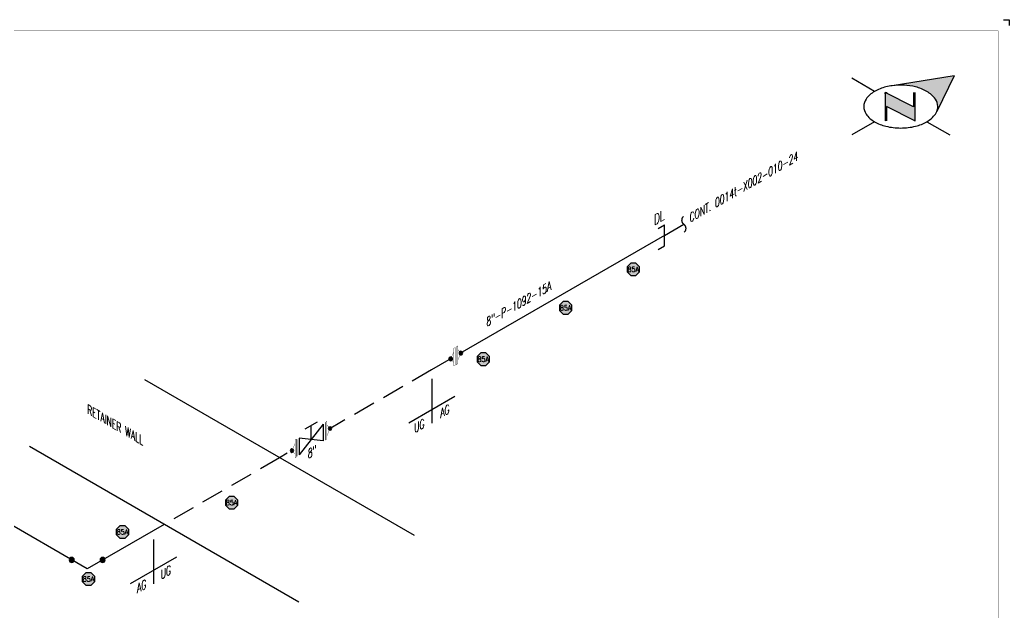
# Model space of a CAD drawing. Header units: inches. Extents: x 0.1 to 17.4, y 0.1 to 11.4.
# Drawn here: x 6.25 to 17.38, y 4.71 to 11.37 of the extents above; entities that cross this region are included whole.
import ezdxf
from ezdxf.enums import TextEntityAlignment as Align

# ---------------------------------------------------------------- set-up
doc = ezdxf.new("R2010")
doc.units = ezdxf.units.IN
doc.header["$MEASUREMENT"] = 0
doc.linetypes.add('HIDDEN', pattern=[0.375, 0.25, -0.125])
doc.linetypes.add('HIDDEN2', pattern=[0.1875, 0.125, -0.0625])
for name, color, linetype in [('3', 1, 'Continuous'), ('BORDER', 3, 'Continuous'), ('COMP', 1, 'Continuous'), ('Continuation', 7, 'Continuous'), ('DL', 20, 'Continuous'), ('FITTINGS', 4, 'Continuous'), ('PART_PCML', 7, 'Continuous'), ('PIPE-ANNO', 150, 'HIDDEN2'), ('TEXT', 7, 'Continuous'), ('UNAS.PIPE', 251, 'Continuous'), ('WELD POINTS', 41, 'Continuous'), ('Welds', 7, 'Continuous')]:
    doc.layers.add(name, color=color, linetype=linetype)
doc.layers.add('PIPE', color=7, linetype='Continuous', lineweight=30)
doc.styles.add('ISO30', font='simplex.shx', dxfattribs={"width": 0.85, "oblique": 30, "height": 0.075})
doc.styles.add('PART_Standard', font='romans', dxfattribs={"width": 0.8, "height": 0.09})
doc.styles.add('Richmond', font='arial.ttf')
doc.styles.add('SIMPLEX', font='ROMANS')
doc.dimstyles.new('Richmond', dxfattribs={"dimtxt": 0.18, "dimasz": 0.18, "dimexe": 0.18, "dimexo": 0.0625, "dimgap": 0.09, "dimtad": 0, "dimtih": 1, "dimtoh": 1, "dimdec": 4, "dimzin": 0, "dimdsep": 46, "dimtxsty": 'Richmond', "dimcen": 0.09, "dimadec": 0, "dimazin": 0, "dimtfac": 1, "dimtdec": 4, "dimtofl": 0, "dimtmove": 0, "dimatfit": 3, "dimfxl": 1, "dimtolj": 1, "dimtzin": 0, "dimarcsym": 0})

# ---------------------------------------------------------------- blocks, each defined once
blk = doc.blocks.new('north2')
at = {"layer": 'BORDER'}
for points in [[(-0.706, -0.767, -0.156851), (-0.679, -0.851, -0.095667), (-0.689, -0.905), (-0.495, -0.504), (-1.19, -0.617, -0.092194), (-0.928, -0.631, -0.072341), (-0.801, -0.681, -0.106617)], [(-0.938, -1.011), (-0.936, -1.009), (-0.936, -0.691), (-0.952, -0.691), (-0.952, -0.853), (-1.27, -0.691), (-1.27, -0.707), (-1.27, -1.012), (-1.254, -1.012), (-1.254, -0.849)]]:
    blk.add_hatch(color=7, dxfattribs=at).paths.add_polyline_path(points)
at = {"layer": 'BORDER', "color": 7}
for p, q in [((-1.389, -0.681), (-1.646, -0.533)), ((-0.495, -0.504), (-1.19, -0.617)), ((-0.495, -0.504), (-0.689, -0.905)), ((-1.27, -0.691), (-1.27, -1.012)), ((-0.952, -0.853), (-1.27, -0.691)), ((-1.27, -0.707), (-1.27, -0.691)), ((-1.262, -0.691), (-1.246, -0.691)), ((-0.952, -0.691), (-0.952, -0.853)), ((-0.936, -0.691), (-0.936, -1.012)), ((-0.936, -1.012), (-1.254, -0.849)), ((-1.254, -0.849), (-1.254, -1.012)), ((-1.389, -1.021), (-1.646, -1.169)), ((-1.26, -1.011), (-1.262, -1.009)), ((-0.928, -1.012), (-0.944, -1.012)), ((-0.801, -1.021), (-0.544, -1.169))]:
    blk.add_line(p, q, dxfattribs=at)
for centre, radius, start, end in [((-1.152, -1.093), 0.476, 103.4495, 120), ((-1.095, -1.329), 0.719, 97.6203, 103.4495), ((-1.095, -1.329), 0.719, 76.5505, 97.6203), ((-1.039, -1.093), 0.476, 60, 76.5505), ((-1.367, -0.851), 0.144, 144.3429, 180), ((-1.238, -0.944), 0.304, 120, 144.3429), ((-0.953, -0.944), 0.304, 35.6571, 60), ((-0.823, -0.851), 0.144, 360, 35.6571), ((-1.367, -0.851), 0.144, 180, 215.6571), ((-0.823, -0.851), 0.144, 337.5796, 360), ((-1.238, -0.758), 0.304, 215.6571, 240), ((-0.953, -0.758), 0.304, 300, 324.3429), ((-0.823, -0.851), 0.144, 324.3429, 337.5547), ((-1.152, -0.609), 0.476, 240, 256.5505), ((-1.095, -0.373), 0.719, 256.5505, 270), ((-1.095, -0.373), 0.719, 270, 283.4495), ((-1.039, -0.609), 0.476, 283.4495, 300)]:
    blk.add_arc(centre, radius, start, end, dxfattribs=at)
blk = doc.blocks.new('A$C6804a2e5')
blk.add_blockref('north2', (0, 0))
blk = doc.blocks.new('A$C860dd1f6')
at = {"layer": 'PIPE'}
blk.add_blockref('A$C6804a2e5', (0, 0), dxfattribs=at)
blk = doc.blocks.new('Border')
at = {"layer": 'BORDER', "const_width": 0.005}
blk.add_lwpolyline([(0.25, 0.25), (17.25, 0.25), (17.25, 11.25), (0.25, 11.25)], close=True, dxfattribs=at)
blk = doc.blocks.new('1_Text_30')
at = {"layer": 'TEXT', "style": 'PART_Standard', "oblique": 30, "width": 0.8}
blk.add_attdef('TEXT', (0, 0), '', height=0.09, rotation=30, dxfattribs=at)
blk = doc.blocks.new('1_Cont_30')
at = {"layer": 'Continuation', "style": 'PART_Standard', "oblique": 30, "width": 0.8}
blk.add_attdef('CONT', (0, 0), '', height=0.09, rotation=30, dxfattribs=at)
blk = doc.blocks.new('1_BREAK-PIPE_PIPE_00')
at = {"color": 0, "linetype": 'ByBlock', "lineweight": -2}
for centre, major_axis in [((0.03, -0.092), (0, 0.101)), ((-0.03, 0.092), (0, -0.101))]:
    blk.add_ellipse(centre, major_axis=major_axis, ratio=0.711978, start_param=0.427466, end_param=3.141593, dxfattribs=at)
blk = doc.blocks.new('1_Tilde_00')
at = {"layer": 'PIPE-ANNO', "xscale": -0.5000000000000001, "yscale": 0.5, "zscale": 0.5}
blk.add_blockref('1_BREAK-PIPE_PIPE_00', (0, 0), dxfattribs=at)
blk = doc.blocks.new('3_VALVE_FLANGE_GATE_30')
at = {"color": 0, "linetype": 'ByBlock', "lineweight": -2}
blk.add_wipeout([(-0.162, -0.187), (-0.135, -0.172), (0, 0), (0.135, -0.016), (0.162, 0), (0.162, 0.187), (0.135, 0.172), (0, 0), (-0.135, 0.016), (-0.162, 0)], dxfattribs=at)
for p, q in [((0.135, 0.172), (-0.135, -0.172)), ((0.068, 0.195), (-0.068, 0.117)), ((0, 0), (0, 0.156)), ((0.135, 0.172), (0.135, -0.016)), ((0.162, 0.187), (0.162, 0)), ((-0.162, 0), (-0.162, -0.187)), ((-0.135, 0.016), (-0.135, -0.172)), ((0.135, -0.016), (-0.135, 0.016))]:
    blk.add_line(p, q, dxfattribs=at)
blk = doc.blocks.new('AM9A04')
at = {"linetype": 'Continuous', "const_width": 0.01}
blk.add_lwpolyline([(0, -0.289), (0, 0.289), (-0.05, 0.318), (-0.05, -0.26)], close=True, dxfattribs=at)
at = {"const_width": 0.01}
blk.add_lwpolyline([(-0.05, -0.144), (-0.15, 0.087), (-0.05, 0.202)], dxfattribs=at)
blk = doc.blocks.new('A09')
at = {"layer": 'Welds'}
h = blk.add_hatch(color=256, dxfattribs=at)
h.dxf.hatch_style = 1
h.paths.add_polyline_path([(-0.03, 0, 1), (0.03, 0, 1)])
blk.add_circle((0, 0), 0.03, dxfattribs=at)
blk = doc.blocks.new('*U18')
blk.add_wipeout([(0.052, -0.03), (0.017, -0.07), (0.017, -0.11), (0, -0.1), (0, 0.1), (0.017, 0.09), (0.017, 0.05)]).dxf.layer = 'COMP'
at = {"layer": '3', "xscale": 0.65, "yscale": 0.65, "zscale": 0.65}
blk.add_blockref('A09', (0.052, -0.03), dxfattribs=at)
at = {"layer": 'COMP', "xscale": 0.3466300616258731, "yscale": 0.3466300616258731, "zscale": 0.3466300616258731, "rotation": 180}
blk.add_blockref('AM9A04', (0, 0), dxfattribs=at)
blk = doc.blocks.new('2_ELBOW_WELD_30')
at = {"linetype": 'ByBlock', "lineweight": -2}
h = blk.add_hatch(color=0, dxfattribs=at)
edge = h.paths.add_edge_path()
edge.add_arc((0.174, 0.1), 0.0286, 0, 360)
h = blk.add_hatch(color=0, dxfattribs=at)
edge = h.paths.add_edge_path()
edge.add_arc((0, -0.201), 0.0286, 0, 360)
at = {"color": 0, "linetype": 'ByBlock', "lineweight": -2}
for centre in [(0.174, 0.1), (0, -0.201)]:
    blk.add_circle(centre, 0.0286, dxfattribs=at)
blk = doc.blocks.new('1_Text_330')
at = {"layer": 'TEXT', "style": 'PART_Standard', "oblique": 330, "width": 0.8}
blk.add_attdef('3/4"', (0, 0), '', height=0.09, rotation=330, dxfattribs=at)
blk = doc.blocks.new('*U27')
blk.add_wipeout([(-0.023, 0.113), (-0.023, 0.073), (-0.058, 0.033), (-0.023, -0.047), (-0.023, -0.087), (0.022, -0.113), (0.022, -0.073), (0.057, -0.033), (0.022, 0.047), (0.022, 0.087)])
at = {"linetype": 'Continuous', "const_width": 0.003}
blk.add_lwpolyline([(0.005, -0.103), (0.022, -0.113), (0.022, 0.087), (0.005, 0.097)], close=True, dxfattribs=at)
at = {"const_width": 0.003}
blk.add_lwpolyline([(0.022, 0.047), (0.057, -0.033), (0.022, -0.073)], dxfattribs=at)
at = {"xscale": 0.3466300616258731, "yscale": 0.3466300616258731, "zscale": 0.3466300616258731}
blk.add_blockref('AM9A04', (-0.006, 0.003), dxfattribs=at)
at = {"layer": 'Welds', "xscale": 0.7, "yscale": 0.7, "zscale": 0.7}
for p in [(-0.058, 0.033), (0.057, -0.033)]:
    blk.add_blockref('A09', p, dxfattribs=at)
blk = doc.blocks.new('DL_30')
at = {"layer": 'DL', "style": 'ISO30', "oblique": 30, "width": 0.85}
blk.add_text('DL', height=0.1, rotation=30, dxfattribs=at).set_placement((-0.21, 0.037))
blk = doc.blocks.new('PART_PCML')
blk.add_hatch(color=0).paths.add_polyline_path([(-0.07, -0.029), (-0.029, -0.07), (0.029, -0.07), (0.07, -0.029), (0.07, 0.029), (0.029, 0.07), (-0.029, 0.07), (-0.07, 0.029)])
at = {"color": 7, "const_width": 0.009}
blk.add_lwpolyline([(-0.07, 0.029), (-0.029, 0.07), (0.029, 0.07), (0.07, 0.029), (0.07, -0.029), (0.029, -0.07), (-0.029, -0.07), (-0.07, -0.029), (-0.07, 0.029), (-0.029, 0.07)], dxfattribs=at)
at = {"color": 18, "true_color": 0x000000}
blk.add_lwpolyline([(-0.029, 0.07), (-0.07, 0.029), (-0.07, -0.029), (-0.029, -0.07), (0.029, -0.07), (0.07, -0.029), (0.07, 0.029), (0.029, 0.07)], close=True, dxfattribs=at)
at = {"color": 7, "true_color": 0xffffff, "style": 'SIMPLEX', "width": 0.8, "flags": 1}
for tag, p in [('CIRCUIT', (-0.094, 0.089)), ('DM', (-0.053, -0.133)), ('TYPE', (-0.075, -0.204))]:
    blk.add_attdef(tag, p, '', height=0.0586, dxfattribs=at)
at = {"color": 7, "true_color": 0xffffff, "style": 'SIMPLEX', "width": 0.8}
blk.add_attdef('DMDISP', text='', height=0.0586, dxfattribs=at).set_placement((0, 0), align=Align.MIDDLE_CENTER)
blk = doc.blocks.new('ip_mp_area')
at = {"color": 20, "linetype": 'ByBlock', "ltscale": 0.7}
blk.add_line((-0.0292, -0.2367), (0.0734, -0.2959), dxfattribs=at)
for points in [[(-0.0292, -0.1954), (-0.0292, -0.2367)], [(0.0734, -0.2546), (0.0734, -0.2959)]]:
    blk.add_leader(points, dimstyle='Richmond', override={"dimasz": 0.02, "dimgap": 0.09, "dimtad": 0}, dxfattribs=at)
blk = doc.blocks.new('DL_Bracket_30')
at = {"layer": 'DL', "xscale": 2, "yscale": 2, "zscale": 2, "rotation": 300.0000000000003}
blk.add_blockref('ip_mp_area', (0.439, 0.423), dxfattribs=at)

msp = doc.modelspace()

# ---------------------------------------------------------------- linework, layer by layer
for p, q in [((17.312, 11.375), (17.375, 11.375)), ((17.375, 11.375), (17.375, 11.312))]:
    msp.add_line(p, q)
at = {"layer": 'PIPE'}
for p, q in [((13.498, 8.95), (10.877, 7.437)), ((7.003, 5.2), (5.271, 6.2)), ((7.747, 5.629), (7.003, 5.2))]:
    msp.add_line(p, q, dxfattribs=at)
at = {"layer": 'PIPE', "linetype": 'HIDDEN'}
for p, q in [((10.877, 7.437), (9.168, 6.45)), ((9.168, 6.45), (7.869, 5.7)), ((7.869, 5.7), (7.747, 5.629))]:
    msp.add_line(p, q, dxfattribs=at)
at = {"layer": 'PIPE-ANNO', "linetype": 'Continuous'}
for p, q in [((10.879, 7.338), (10.879, 6.838)), ((11.139, 7.138), (10.62, 6.838)), ((7.748, 5.53), (7.748, 5.03)), ((8.007, 5.33), (7.488, 5.03))]:
    msp.add_line(p, q, dxfattribs=at)
at = {"layer": 'UNAS.PIPE'}
for p, q in [((13.498, 8.95), (13.715, 9.075)), ((10.684, 5.575), (7.652, 7.325)), ((9.385, 4.825), (6.353, 6.575))]:
    msp.add_line(p, q, dxfattribs=at)

# ---------------------------------------------------------------- block references
for name, p, values in [('1_Cont_30', (13.78, 9.093), {'CONT': 'CONT. 0014t-X002-010-24'}), ('1_Text_30', (11.494, 7.919), {'TEXT': '8"-P-1092-15A'}), ('1_Text_330', (7.003, 6.95), {'3/4"': 'RETAINER WALL'})]:
    msp.add_blockref(name, p).add_auto_attribs(values)
for name, p in [('DL_30', (13.589, 9.025)), ('1_Tilde_00', (13.715, 9.075))]:
    msp.add_blockref(name, p)
at = {"rotation": 180}
msp.add_blockref('DL_Bracket_30', (13.498, 9.069), dxfattribs=at)
at = {"layer": 'BORDER'}
for name, p in [('Border', (0, 0)), ('A$C860dd1f6', (17.25, 11.25))]:
    msp.add_blockref(name, p, dxfattribs=at)
at = {"layer": 'PART_PCML', "color": 13}
for p in [(13.147, 8.568), (12.386, 8.135), (11.459, 7.558), (8.628, 5.945), (7.4, 5.615), (7.018, 5.086)]:
    msp.add_blockref('PART_PCML', p, dxfattribs=at).add_auto_attribs({'DMDISP': '85A'})
at = {"layer": 'WELD POINTS', "xscale": -1, "rotation": 240}
msp.add_blockref('2_ELBOW_WELD_30', (7.003, 5.2), dxfattribs=at)

# ---------------------------------------------------------------- texts
at = {"layer": 'TEXT', "style": 'PART_Standard', "oblique": 30, "width": 0.8}
for s, p in [('AG', (11.08, 6.954)), ('UG', (7.946, 5.144))]:
    msp.add_text(s, height=0.09, rotation=30, dxfattribs=at).set_placement(p, align=Align.RIGHT)
for s, p in [('UG', (10.682, 6.724)), ('AG', (7.564, 4.924))]:
    msp.add_text(s, height=0.09, rotation=30, dxfattribs=at).set_placement(p)

# ---------------------------------------------------------------- next in the draw order: block references
at = {"layer": 'COMP', "xscale": -1}
msp.add_blockref('*U27', (11.149, 7.594), dxfattribs=at)
at = {"layer": 'FITTINGS'}
msp.add_blockref('3_VALVE_FLANGE_GATE_30', (9.521, 6.654), dxfattribs=at)

# ---------------------------------------------------------------- next in the draw order: block references
msp.add_blockref('1_Text_30', (9.486, 6.437)).add_auto_attribs({'TEXT': '8"'})
at = {"layer": 'COMP', "ltscale": 0.65, "xscale": -1, "rotation": 180}
msp.add_blockref('*U18', (9.683, 6.748), dxfattribs=at)
at = {"layer": 'COMP', "ltscale": 0.65, "xscale": -1}
msp.add_blockref('*U18', (9.359, 6.56), dxfattribs=at)

doc.saveas('drawing.dxf')
